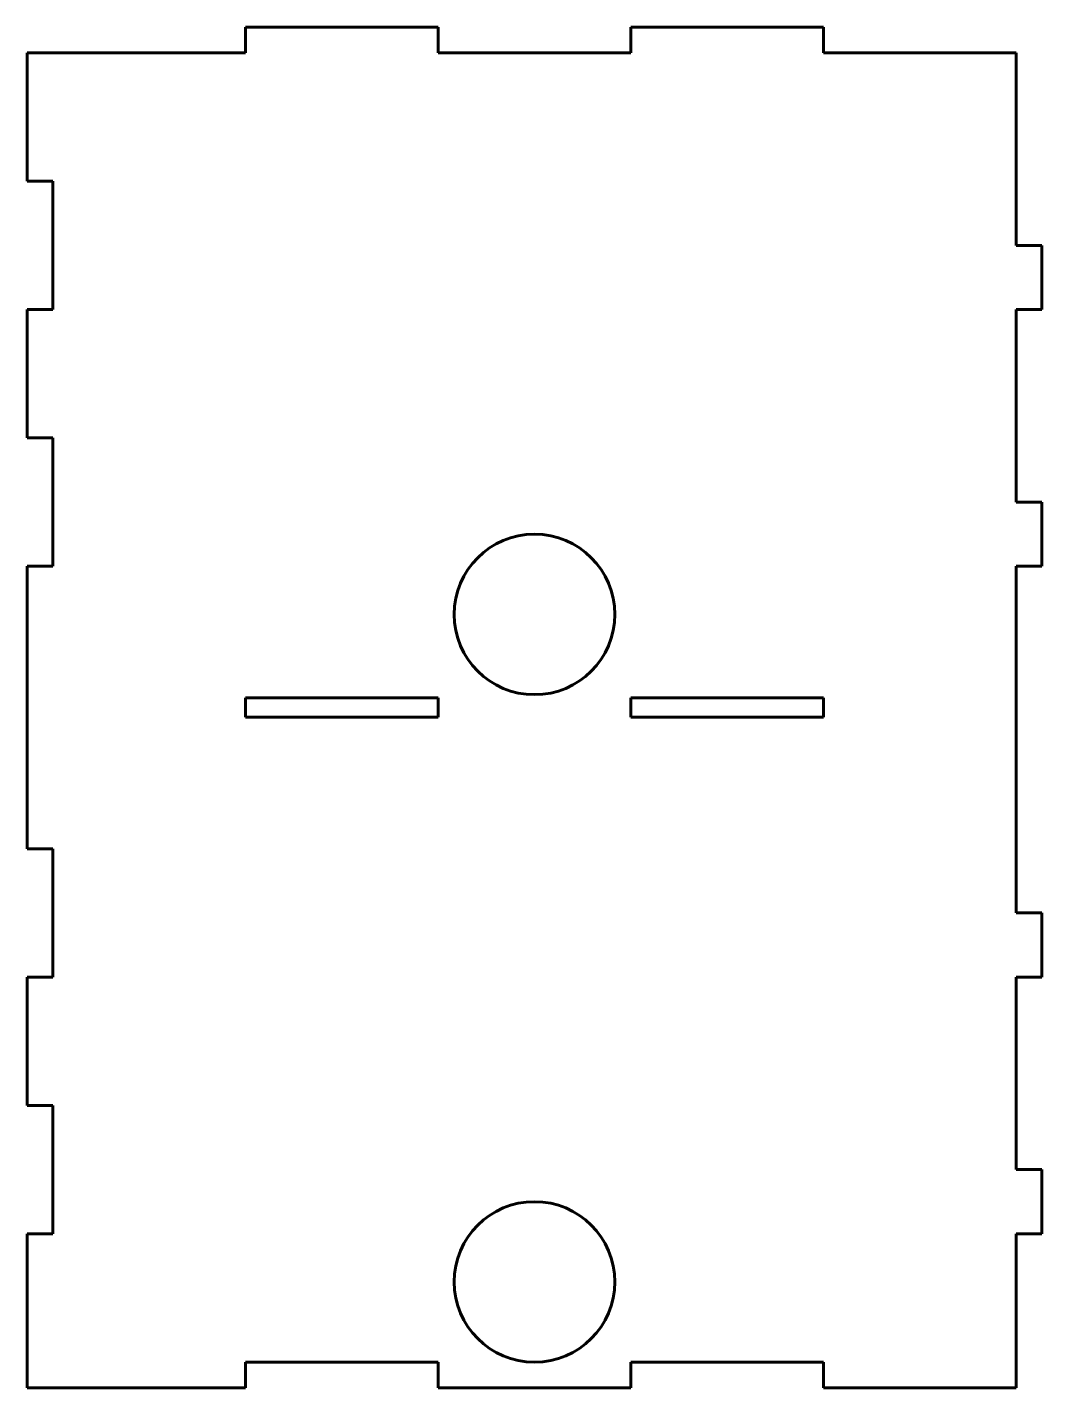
# Model space of a CAD drawing. Header units: millimetres. Extents: x 0 to 158, y 0 to 212.
import ezdxf

# ---------------------------------------------------------------- set-up
doc = ezdxf.new("R2010")
doc.units = ezdxf.units.MM
for name, pattern in [('K5LT32768', [0]), ('K5LT32770', [0]), ('K5LT_BASIC', [0])]:
    doc.linetypes.add(name, pattern=pattern)
doc.layers.add('Системный слой', color=7, linetype='Continuous')

# ---------------------------------------------------------------- blocks, each defined once
blk = doc.blocks.new('U0')
at = {"layer": 'Системный слой', "color": 150, "linetype": 'K5LT_BASIC', "lineweight": 60, "true_color": 0x0080ff}
for p, q in [((34, 104.5), (34, 107.5)), ((34, 107.5), (64, 107.5)), ((64, 107.5), (64, 104.5)), ((64, 104.5), (34, 104.5))]:
    blk.add_line(p, q, dxfattribs=at)
blk = doc.blocks.new('U1')
at = {"layer": 'Системный слой', "color": 150, "linetype": 'K5LT_BASIC', "lineweight": 60, "true_color": 0x0080ff}
for p, q in [((94, 104.5), (94, 107.5)), ((94, 107.5), (124, 107.5)), ((124, 107.5), (124, 104.5)), ((124, 104.5), (94, 104.5))]:
    blk.add_line(p, q, dxfattribs=at)

msp = doc.modelspace()

# ---------------------------------------------------------------- linework, layer by layer
at = {"color": 150, "linetype": 'K5LT32768', "lineweight": 60, "true_color": 0x0080ff}
for p, q in [((34, 208), (34, 212)), ((34, 212), (64, 212)), ((64, 212), (64, 208)), ((94, 208), (94, 212)), ((94, 212), (124, 212)), ((124, 212), (124, 208)), ((0, 188), (0, 208)), ((0, 208), (34, 208)), ((64, 208), (94, 208)), ((124, 208), (154, 208)), ((154, 208), (154, 178)), ((4, 188), (0, 188)), ((4, 168), (4, 188)), ((154, 178), (158, 178)), ((158, 178), (158, 168)), ((0, 148), (0, 168)), ((0, 168), (4, 168)), ((158, 168), (154, 168)), ((154, 168), (154, 138)), ((4, 148), (0, 148)), ((4, 128), (4, 148)), ((154, 138), (158, 138)), ((158, 138), (158, 128)), ((0, 84), (0, 128)), ((0, 128), (4, 128)), ((158, 128), (154, 128)), ((154, 128), (154, 74)), ((4, 84), (0, 84)), ((4, 64), (4, 84)), ((154, 74), (158, 74)), ((158, 74), (158, 64)), ((0, 44), (0, 64)), ((0, 64), (4, 64)), ((158, 64), (154, 64)), ((154, 64), (154, 34)), ((4, 44), (0, 44)), ((4, 24), (4, 44)), ((154, 34), (158, 34)), ((158, 34), (158, 24)), ((0, 0), (0, 24)), ((0, 24), (4, 24)), ((158, 24), (154, 24)), ((154, 24), (154, 0)), ((64, 4), (34, 4)), ((34, 4), (34, 0)), ((64, 0), (64, 4)), ((124, 4), (94, 4)), ((94, 4), (94, 0)), ((124, 0), (124, 4)), ((34, 0), (0, 0)), ((94, 0), (64, 0)), ((154, 0), (124, 0))]:
    msp.add_line(p, q, dxfattribs=at)
at = {"layer": 'Системный слой', "color": 150, "linetype": 'K5LT32770', "lineweight": 60, "true_color": 0x0080ff}
for centre in [(79, 120.5), (79, 16.5)]:
    msp.add_circle(centre, 12.5, dxfattribs=at)

# ---------------------------------------------------------------- block references
at = {"layer": 'Системный слой'}
for name in ['U0', 'U1']:
    msp.add_blockref(name, (0, 0), dxfattribs=at)

doc.saveas('drawing.dxf')
